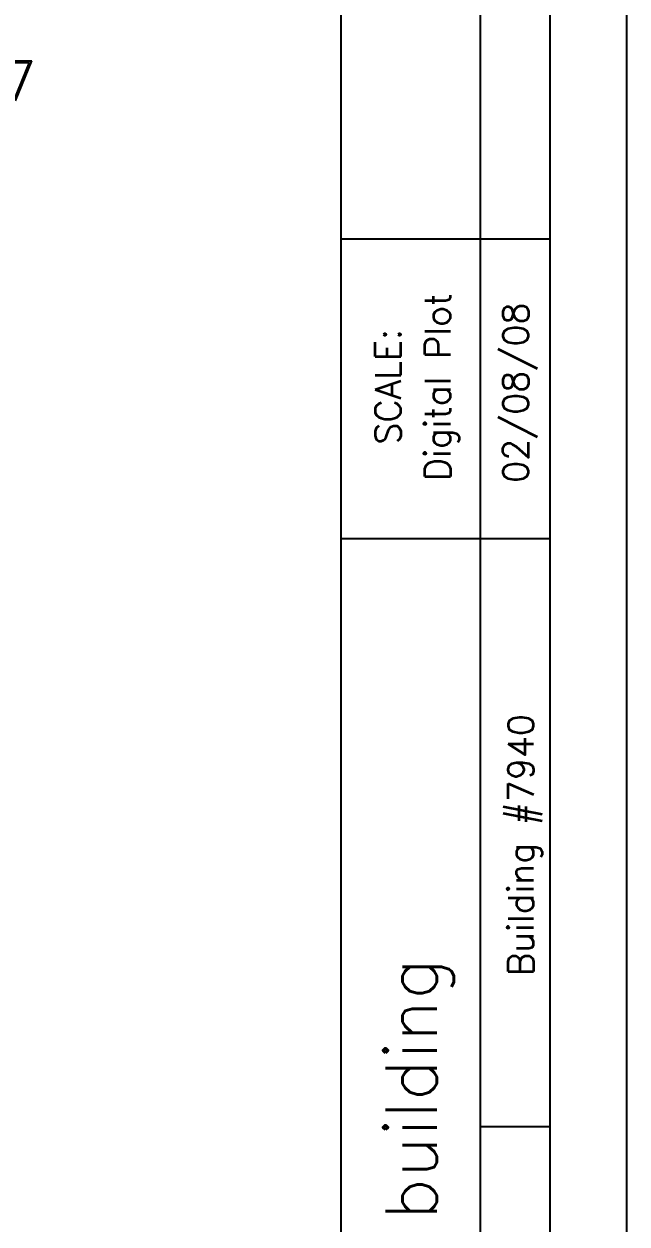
# Model space of a CAD drawing. Header units: inches. Extents: x 718 to 6834, y 507 to 5094.
# Drawn here: x 6085 to 6834, y 1997 to 3487 of the extents above; entities that cross this region are included whole.
import ezdxf
from ezdxf.enums import TextEntityAlignment as Align

# ---------------------------------------------------------------- set-up
doc = ezdxf.new("R2010")
doc.units = ezdxf.units.IN
doc.header["$LTSCALE"] = 48
doc.header["$MEASUREMENT"] = 0
doc.layers.add('a-anno-mtlb', color=7, linetype='Continuous')
doc.layers.add('a-glaz', color=5, linetype='Continuous')
doc.styles.get("Standard").update_dxf_attribs({"font": 'romans.shx'})

# ---------------------------------------------------------------- blocks, each defined once
blk = doc.blocks.new('A-ANNO-MTLB')
at = {"layer": 'a-anno-mtlb'}
for p, q in [((5143.6, 99.5), (5143.6, 3995.9)), ((5298.1, 324.6), (5298.1, 3995.9)), ((5375.3, 2421.6), (5143.6, 2421.6)), ((5143.6, 2089.8), (5375.3, 2089.8)), ((5375.3, 1437.7), (5298.1, 1437.7))]:
    blk.add_line(p, q, dxfattribs=at)
for points in [[(5460.6, 4095.5), (0, 4095.5), (0, 0), (5460.6, 0)], [(170.6, 99.5), (5375.3, 99.5), (5375.3, 3995.9), (170.6, 3995.9)]]:
    blk.add_lwpolyline(points, close=True, dxfattribs=at)
at = {"layer": 'a-anno-mtlb', "insert": (5195.4, 2258.1), "char_height": 28.44, "width": 270.187, "attachment_point": 5, "rotation": 90}
blk.add_mtext('SCALE:', dxfattribs=at)
at = {"layer": 'a-anno-mtlb'}
for tag, height, p in [('SYSTEM', 56.9, (5218.6, 3186.2)), ('ADDRESS', 28.4, (5336.8, 3182.1)), ('SCALE', 28.4, (5250.6, 2258.1)), ('DATE', 28.4, (5337.2, 2251.5)), ('BLDG_ID', 28.4, (5342.9, 1750.3)), ('BLDG_NAME', 56.9, (5221.1, 1198.2)), ('FLOOR_ID', 28.4, (5342.9, 1187)), ('FLOOR_NAME', 28.4, (5338, 698.6))]:
    blk.add_attdef(tag, text='', height=height, rotation=90, dxfattribs=at).set_placement(p, align=Align.MIDDLE_CENTER)
blk.add_attdef('NUMBER', text='', height=51.8, dxfattribs=at).set_placement((5264.6, 215.3), align=Align.MIDDLE_CENTER)

msp = doc.modelspace()

# ---------------------------------------------------------------- linework, layer by layer
at = {"layer": 'a-glaz'}
for p, q in [((5970.8, 3440.7), (6094.6, 3440.7)), ((5972.8, 3438.7), (6091.7, 3438.7)), ((6072.8, 3391.9), (6091.7, 3438.7)), ((6074.6, 3391.2), (6094.6, 3440.7))]:
    msp.add_line(p, q, dxfattribs=at)

# ---------------------------------------------------------------- block references
at = {"layer": 'a-anno-mtlb'}
ref = msp.add_blockref('A-ANNO-MTLB', (718.2, 507.1), dxfattribs=dict(at, xscale=1.12, yscale=1.12, zscale=1.12))
ref.add_attrib('BLDG_ID', 'Building #7940', dxfattribs={"height": 31.854, "rotation": 90}).set_placement((6702.2, 2467.4), align=Align.MIDDLE_CENTER)
ref.add_attrib('BLDG_NAME', 'Engineering 2 building', dxfattribs={"height": 63.707, "rotation": 90}).set_placement((6565.9, 1849.1), align=Align.MIDDLE_CENTER)
ref.add_attrib('SCALE', 'Digital Plot', dxfattribs={"height": 31.854, "rotation": 90}).set_placement((6598.9, 3036.1), align=Align.MIDDLE_CENTER)
ref.add_attrib('DATE', '02/08/08', dxfattribs={"height": 31.85, "rotation": 90}).set_placement((6695.8, 3028.8), align=Align.MIDDLE_CENTER)

doc.saveas('drawing.dxf')
